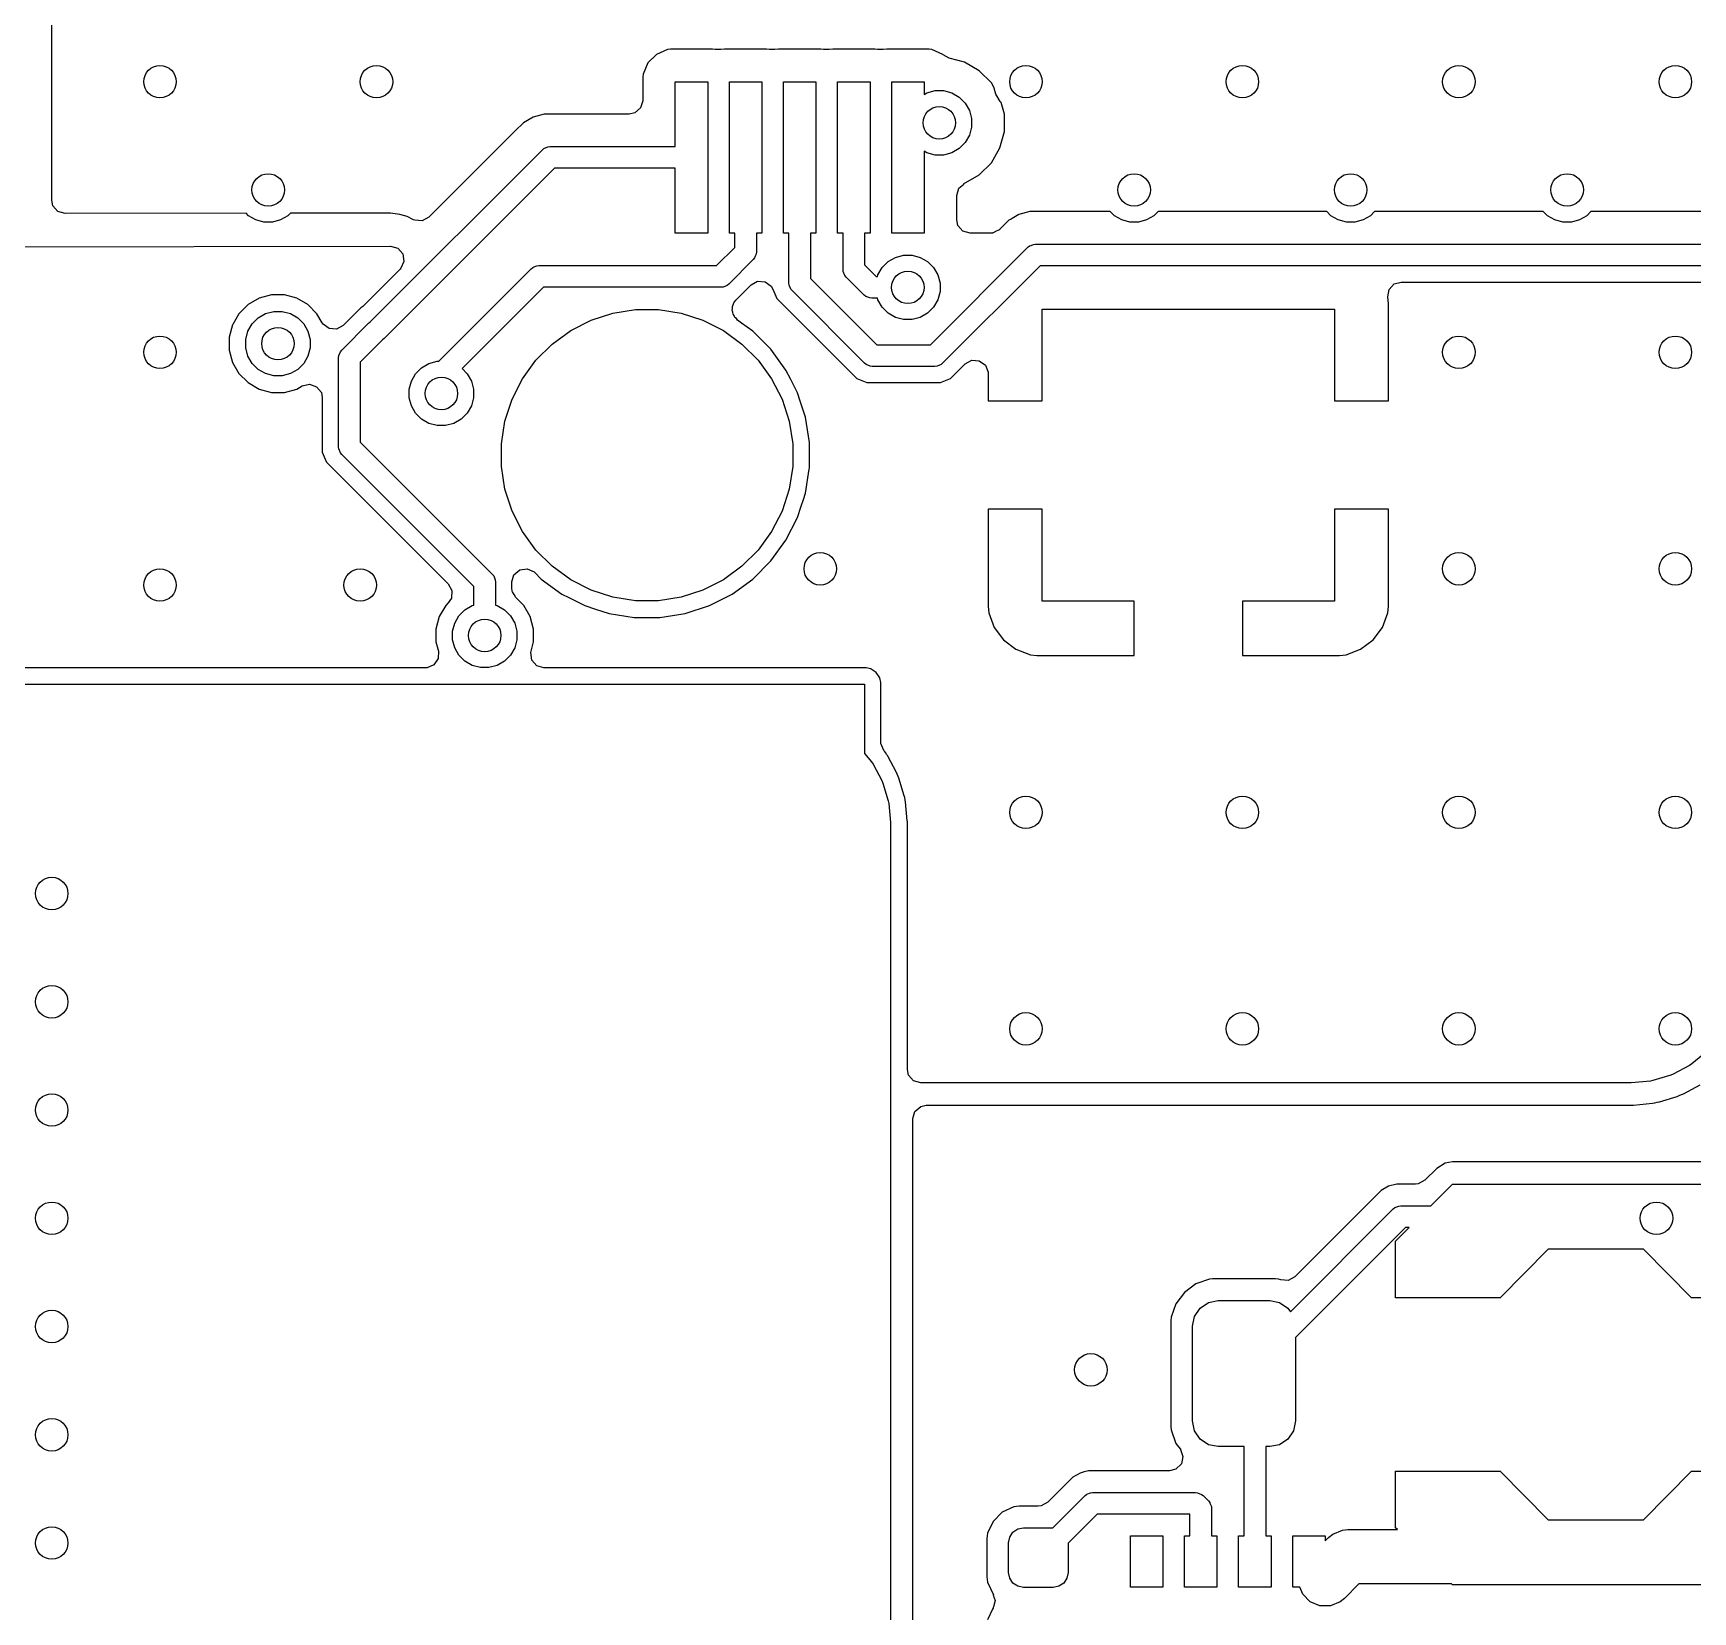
# Model space of a CAD drawing. Extents: x 2.65 to 6.49, y -4.64 to -1.62.
# Drawn here: x 4.993 to 5.597, y -3.962 to -3.388 of the extents above; entities that cross this region are included whole.
import ezdxf

# ---------------------------------------------------------------- set-up
doc = ezdxf.new("R2010")
doc.units = 0
doc.header["$MEASUREMENT"] = 0
doc.layers.add('BLACK', color=7, linetype='CONTINUOUS')

msp = doc.modelspace()

# ---------------------------------------------------------------- linework, layer by layer
at = {"layer": 'BLACK', "linetype": 'CONTINUOUS'}
for p, q in [((5, -3.44859), (5, -3.11426)), ((5.21997, -3.39558), (5.21684, -3.39871)), ((5.22402, -3.3938), (5.21997, -3.39558)), ((5.225, -3.39368), (5.22402, -3.3938)), ((5.22402, -3.3938), (5.22402, -3.3938)), ((5.22501, -3.39368), (5.225, -3.39368)), ((5.24035, -3.39368), (5.22501, -3.39368)), ((5.24134, -3.3938), (5.24035, -3.39368)), ((5.2417, -3.39384), (5.24134, -3.3938)), ((5.24171, -3.39377), (5.2417, -3.39384)), ((5.24333, -3.39377), (5.24171, -3.39377)), ((5.24334, -3.39384), (5.24333, -3.39377)), ((5.24469, -3.39368), (5.24334, -3.39384)), ((5.26003, -3.39368), (5.24469, -3.39368)), ((5.24469, -3.39368), (5.24469, -3.39368)), ((5.26102, -3.3938), (5.26003, -3.39368)), ((5.26139, -3.39384), (5.26102, -3.3938)), ((5.2614, -3.39377), (5.26139, -3.39384)), ((5.26301, -3.39377), (5.2614, -3.39377)), ((5.26302, -3.39384), (5.26301, -3.39377)), ((5.26437, -3.39368), (5.26302, -3.39384)), ((5.26438, -3.39368), (5.26437, -3.39368)), ((5.27972, -3.39368), (5.26438, -3.39368)), ((5.28071, -3.3938), (5.27972, -3.39368)), ((5.28107, -3.39384), (5.28071, -3.3938)), ((5.28108, -3.39377), (5.28107, -3.39384)), ((5.2827, -3.39377), (5.28108, -3.39377)), ((5.28271, -3.39384), (5.2827, -3.39377)), ((5.28406, -3.39368), (5.28271, -3.39384)), ((5.2994, -3.39368), (5.28406, -3.39368)), ((5.28406, -3.39368), (5.28406, -3.39368)), ((5.30039, -3.3938), (5.2994, -3.39368)), ((5.30076, -3.39384), (5.30039, -3.3938)), ((5.30077, -3.39377), (5.30076, -3.39384)), ((5.30238, -3.39377), (5.30077, -3.39377)), ((5.30239, -3.39384), (5.30238, -3.39377)), ((5.30374, -3.39368), (5.30239, -3.39384)), ((5.30375, -3.39368), (5.30374, -3.39368)), ((5.31909, -3.39368), (5.30375, -3.39368)), ((5.32008, -3.3938), (5.31909, -3.39368)), ((5.32412, -3.39558), (5.32008, -3.3938)), ((5.32424, -3.3957), (5.32412, -3.39558)), ((5.32643, -3.39696), (5.32424, -3.3957)), ((5.33196, -3.39844), (5.32643, -3.39696)), ((5.33735, -3.40155), (5.33196, -3.39844)), ((5.33196, -3.39844), (5.33196, -3.39844)), ((5.33196, -3.39844), (5.33196, -3.39844)), ((5.21506, -3.40276), (5.21494, -3.40375)), ((5.21494, -3.40375), (5.21494, -3.41242)), ((5.21684, -3.39871), (5.21506, -3.40276)), ((5.21506, -3.40276), (5.21506, -3.40276)), ((5.34175, -3.40596), (5.33735, -3.40155)), ((5.33735, -3.40155), (5.33735, -3.40155)), ((5.22677, -3.42913), (5.22677, -3.40551)), ((5.22677, -3.40551), (5.23858, -3.40551)), ((5.23858, -3.40551), (5.23858, -3.46063)), ((5.24646, -3.46063), (5.24646, -3.40551)), ((5.24646, -3.40551), (5.25827, -3.40551)), ((5.25827, -3.40551), (5.25827, -3.46063)), ((5.26614, -3.46063), (5.26614, -3.40551)), ((5.26614, -3.40551), (5.27795, -3.40551)), ((5.27795, -3.40551), (5.27795, -3.46063)), ((5.28583, -3.46063), (5.28583, -3.40551)), ((5.28583, -3.40551), (5.29764, -3.40551)), ((5.29764, -3.40551), (5.29764, -3.46063)), ((5.30551, -3.46063), (5.30551, -3.40551)), ((5.30551, -3.40551), (5.31732, -3.40551)), ((5.31732, -3.40551), (5.31732, -3.41013)), ((5.31732, -3.41013), (5.31831, -3.40956)), ((5.31831, -3.40956), (5.32129, -3.40876)), ((5.32129, -3.40876), (5.32438, -3.40876)), ((5.32438, -3.40876), (5.32735, -3.40956)), ((5.32735, -3.40956), (5.33002, -3.4111)), ((5.34252, -3.40728), (5.34175, -3.40596)), ((5.34175, -3.40596), (5.34175, -3.40596)), ((5.34282, -3.40781), (5.34252, -3.40728)), ((5.34342, -3.41003), (5.34282, -3.40781)), ((5.34496, -3.4127), (5.34342, -3.41003)), ((5.21417, -3.41506), (5.21209, -3.41686)), ((5.21494, -3.41242), (5.21417, -3.41506)), ((5.33002, -3.4111), (5.3322, -3.41328)), ((5.3322, -3.41328), (5.33375, -3.41595)), ((5.33375, -3.41595), (5.33454, -3.41893)), ((5.34533, -3.41307), (5.34496, -3.4127)), ((5.34648, -3.41736), (5.34533, -3.41307)), ((5.17154, -3.42045), (5.1686, -3.42339)), ((5.17513, -3.41838), (5.17154, -3.42045)), ((5.17647, -3.41802), (5.17513, -3.41838)), ((5.17914, -3.4173), (5.17647, -3.41802)), ((5.1833, -3.4173), (5.17914, -3.4173)), ((5.18359, -3.4173), (5.1833, -3.4173)), ((5.1836, -3.4173), (5.18359, -3.4173)), ((5.21006, -3.4173), (5.1836, -3.4173)), ((5.21209, -3.41686), (5.21006, -3.4173)), ((5.33454, -3.42201), (5.33375, -3.42499)), ((5.33454, -3.41893), (5.33454, -3.42201)), ((5.34648, -3.42358), (5.34648, -3.41736)), ((5.1686, -3.42339), (5.13719, -3.4548)), ((5.3322, -3.42766), (5.33002, -3.42984)), ((5.33375, -3.42499), (5.3322, -3.42766)), ((5.34487, -3.4296), (5.34648, -3.42358)), ((5.11582, -3.4929), (5.17844, -3.43029)), ((5.17844, -3.43029), (5.17903, -3.4298)), ((5.17903, -3.4298), (5.18045, -3.42921)), ((5.18045, -3.42921), (5.18122, -3.42913)), ((5.18122, -3.42913), (5.22677, -3.42913)), ((5.31831, -3.43138), (5.31732, -3.43081)), ((5.31732, -3.43081), (5.31732, -3.46063)), ((5.32129, -3.43218), (5.31831, -3.43138)), ((5.32438, -3.43218), (5.32129, -3.43218)), ((5.32735, -3.43138), (5.32438, -3.43218)), ((5.33002, -3.42984), (5.32735, -3.43138)), ((5.34175, -3.43499), (5.34487, -3.4296)), ((5.18285, -3.43701), (5.12089, -3.49896)), ((5.22677, -3.43701), (5.18285, -3.43701)), ((5.22677, -3.46063), (5.22677, -3.43701)), ((5.33168, -3.44266), (5.33735, -3.43939)), ((5.33735, -3.43939), (5.34175, -3.43499)), ((5.33735, -3.43939), (5.33735, -3.43939)), ((5.33735, -3.43939), (5.33735, -3.43939)), ((5.32915, -3.44693), (5.32993, -3.44429)), ((5.32993, -3.44429), (5.33172, -3.44273)), ((5.33172, -3.44273), (5.33168, -3.44266)), ((5.00044, -3.45062), (5, -3.44859)), ((5.00225, -3.4527), (5.00044, -3.45062)), ((5.00489, -3.45347), (5.00225, -3.4527)), ((5.32915, -3.45575), (5.32915, -3.44693)), ((5.35576, -3.45278), (5.35175, -3.45385)), ((5.38503, -3.45278), (5.35576, -3.45278)), ((5.38651, -3.45425), (5.38503, -3.45278)), ((5.40237, -3.45278), (5.40089, -3.45425)), ((5.46377, -3.45278), (5.40237, -3.45278)), ((5.46525, -3.45425), (5.46377, -3.45278)), ((5.48111, -3.45278), (5.47963, -3.45425)), ((5.54251, -3.45278), (5.48111, -3.45278)), ((5.54399, -3.45425), (5.54251, -3.45278)), ((5.55985, -3.45278), (5.55837, -3.45425)), ((5.64682, -3.45278), (5.55985, -3.45278)), ((5.07067, -3.45337), (5.00489, -3.45347)), ((5.07155, -3.45425), (5.07067, -3.45337)), ((5.07422, -3.45579), (5.07155, -3.45425)), ((5.0772, -3.45659), (5.07422, -3.45579)), ((5.08028, -3.45659), (5.0772, -3.45659)), ((5.08326, -3.45579), (5.08028, -3.45659)), ((5.08593, -3.45425), (5.08326, -3.45579)), ((5.08684, -3.45335), (5.08593, -3.45425)), ((5.12227, -3.45329), (5.08684, -3.45335)), ((5.12321, -3.45329), (5.12227, -3.45329)), ((5.1266, -3.45377), (5.12321, -3.45329)), ((5.12321, -3.45329), (5.12321, -3.45329)), ((5.12924, -3.45455), (5.1266, -3.45377)), ((5.13153, -3.45571), (5.12924, -3.45455)), ((5.13203, -3.45592), (5.13153, -3.45571)), ((5.13477, -3.45612), (5.13203, -3.45592)), ((5.13719, -3.4548), (5.13477, -3.45612)), ((5.32959, -3.45778), (5.32915, -3.45575)), ((5.3314, -3.45985), (5.32959, -3.45778)), ((5.34815, -3.45593), (5.34478, -3.4593)), ((5.34891, -3.45549), (5.34815, -3.45593)), ((5.34934, -3.45524), (5.34891, -3.45549)), ((5.35175, -3.45385), (5.34934, -3.45524)), ((5.34934, -3.45524), (5.34934, -3.45524)), ((5.35175, -3.45385), (5.35175, -3.45385)), ((5.38918, -3.45579), (5.38651, -3.45425)), ((5.39216, -3.45659), (5.38918, -3.45579)), ((5.39524, -3.45659), (5.39216, -3.45659)), ((5.39822, -3.45579), (5.39524, -3.45659)), ((5.40089, -3.45425), (5.39822, -3.45579)), ((5.46792, -3.45579), (5.46525, -3.45425)), ((5.4709, -3.45659), (5.46792, -3.45579)), ((5.47398, -3.45659), (5.4709, -3.45659)), ((5.47696, -3.45579), (5.47398, -3.45659)), ((5.47963, -3.45425), (5.47696, -3.45579)), ((5.54666, -3.45579), (5.54399, -3.45425)), ((5.54964, -3.45659), (5.54666, -3.45579)), ((5.55272, -3.45659), (5.54964, -3.45659)), ((5.5557, -3.45579), (5.55272, -3.45659)), ((5.55837, -3.45425), (5.5557, -3.45579)), ((5.23858, -3.46063), (5.22677, -3.46063)), ((5.24843, -3.46063), (5.24646, -3.46063)), ((5.24843, -3.4658), (5.24843, -3.46063)), ((5.25827, -3.46063), (5.2563, -3.46063)), ((5.2563, -3.46063), (5.2563, -3.46744)), ((5.26811, -3.46063), (5.26614, -3.46063)), ((5.26811, -3.47874), (5.26811, -3.46063)), ((5.27795, -3.46063), (5.27598, -3.46063)), ((5.27598, -3.46063), (5.27598, -3.47711)), ((5.2878, -3.46063), (5.28583, -3.46063)), ((5.2878, -3.47378), (5.2878, -3.46063)), ((5.29764, -3.46063), (5.29567, -3.46063)), ((5.29567, -3.46063), (5.29567, -3.47215)), ((5.31732, -3.46063), (5.30551, -3.46063)), ((5.33404, -3.46063), (5.3314, -3.45985)), ((5.34143, -3.46063), (5.33404, -3.46063)), ((5.34209, -3.46056), (5.34143, -3.46063)), ((5.34219, -3.46057), (5.34209, -3.46056)), ((5.34225, -3.46054), (5.34219, -3.46057)), ((5.34246, -3.46052), (5.34225, -3.46054)), ((5.34355, -3.45992), (5.34246, -3.46052)), ((5.34467, -3.4594), (5.34355, -3.45992)), ((5.34478, -3.4593), (5.34467, -3.4594)), ((5.35621, -3.46504), (5.35707, -3.46468)), ((5.35707, -3.46468), (5.35783, -3.46461)), ((5.35783, -3.46461), (5.65975, -3.46461)), ((4.77542, -3.46583), (5.12323, -3.46532)), ((5.12323, -3.46532), (5.12587, -3.46609)), ((5.12587, -3.46609), (5.12768, -3.46817)), ((5.12807, -3.47089), (5.12693, -3.47339)), ((5.12768, -3.46817), (5.12807, -3.47089)), ((5.24183, -3.4724), (5.24843, -3.4658)), ((5.25515, -3.47022), (5.24624, -3.47912)), ((5.25564, -3.46962), (5.25515, -3.47022)), ((5.25589, -3.46901), (5.25564, -3.46962)), ((5.25622, -3.4682), (5.25589, -3.46901)), ((5.2563, -3.46744), (5.25622, -3.4682)), ((5.30418, -3.47094), (5.30685, -3.4694)), ((5.30685, -3.4694), (5.30982, -3.46861)), ((5.30982, -3.46861), (5.31291, -3.46861)), ((5.31291, -3.46861), (5.31589, -3.4694)), ((5.31589, -3.4694), (5.31856, -3.47094)), ((5.31963, -3.50118), (5.35505, -3.46576)), ((5.35505, -3.46576), (5.35565, -3.46527)), ((5.35565, -3.46527), (5.35621, -3.46504)), ((5.12669, -3.47365), (5.1131, -3.48724)), ((5.12693, -3.47339), (5.12669, -3.47365)), ((5.14079, -3.50719), (5.17442, -3.47355)), ((5.17442, -3.47355), (5.17502, -3.47307)), ((5.17502, -3.47307), (5.17576, -3.47276)), ((5.17576, -3.47276), (5.17644, -3.47248)), ((5.17644, -3.47248), (5.1772, -3.4724)), ((5.1772, -3.4724), (5.24183, -3.4724)), ((5.28787, -3.47455), (5.2878, -3.47378)), ((5.28846, -3.47596), (5.28787, -3.47455)), ((5.28895, -3.47656), (5.28846, -3.47596)), ((5.29549, -3.4831), (5.28895, -3.47656)), ((5.29567, -3.47215), (5.2999, -3.47638)), ((5.2999, -3.47638), (5.3003, -3.47638)), ((5.3003, -3.47638), (5.30045, -3.4758)), ((5.30045, -3.4758), (5.302, -3.47312)), ((5.302, -3.47312), (5.30418, -3.47094)), ((5.31856, -3.47094), (5.32074, -3.47312)), ((5.32074, -3.47312), (5.32228, -3.4758)), ((5.32228, -3.4758), (5.32308, -3.47877)), ((5.35947, -3.47248), (5.32404, -3.5079)), ((5.66138, -3.47248), (5.35947, -3.47248)), ((5.17884, -3.48028), (5.14925, -3.50986)), ((5.24346, -3.48028), (5.17884, -3.48028)), ((5.24423, -3.4802), (5.24346, -3.48028)), ((5.24565, -3.47961), (5.24423, -3.4802)), ((5.24624, -3.47912), (5.24565, -3.47961)), ((5.24905, -3.4847), (5.25434, -3.4794)), ((5.25434, -3.4794), (5.25676, -3.47809)), ((5.25676, -3.47809), (5.2595, -3.47828)), ((5.2595, -3.47828), (5.2617, -3.47993)), ((5.2617, -3.47993), (5.2623, -3.48099)), ((5.2623, -3.48099), (5.26369, -3.48433)), ((5.26819, -3.47951), (5.26811, -3.47874)), ((5.26877, -3.48093), (5.26819, -3.47951)), ((5.26926, -3.48152), (5.26877, -3.48093)), ((5.29564, -3.5079), (5.26926, -3.48152)), ((5.27598, -3.47711), (5.30006, -3.50118)), ((5.32308, -3.48186), (5.32228, -3.48483)), ((5.32308, -3.47877), (5.32308, -3.48186)), ((5.48595, -3.48381), (5.48644, -3.4811)), ((5.48644, -3.4811), (5.48831, -3.47909)), ((5.48831, -3.47909), (5.49081, -3.47841)), ((5.49081, -3.47841), (5.6199, -3.47841)), ((5.07139, -3.48659), (5.06809, -3.4899)), ((5.07544, -3.48426), (5.07139, -3.48659)), ((5.07139, -3.48659), (5.07139, -3.48659)), ((5.07995, -3.48305), (5.07544, -3.48426)), ((5.07544, -3.48426), (5.07544, -3.48426)), ((5.07544, -3.48426), (5.07544, -3.48426)), ((5.08462, -3.48305), (5.07995, -3.48305)), ((5.08913, -3.48426), (5.08462, -3.48305)), ((5.09317, -3.48659), (5.08913, -3.48426)), ((5.09648, -3.4899), (5.09317, -3.48659)), ((5.09317, -3.48659), (5.09317, -3.48659)), ((5.11245, -3.48778), (5.10605, -3.49418)), ((5.1131, -3.48724), (5.11245, -3.48778)), ((5.20413, -3.48966), (5.21237, -3.48835)), ((5.21237, -3.48835), (5.22071, -3.48835)), ((5.22071, -3.48835), (5.22894, -3.48966)), ((5.24748, -3.48865), (5.24762, -3.488)), ((5.24773, -3.48934), (5.24748, -3.48865)), ((5.24756, -3.48733), (5.24791, -3.48668)), ((5.24762, -3.488), (5.24756, -3.48733)), ((5.24791, -3.48668), (5.24806, -3.48596)), ((5.24806, -3.48596), (5.24882, -3.48495)), ((5.24882, -3.48495), (5.24885, -3.4849)), ((5.24885, -3.4849), (5.24889, -3.48485)), ((5.24889, -3.48485), (5.24905, -3.4847)), ((5.24905, -3.4847), (5.24905, -3.4847)), ((5.26369, -3.48433), (5.29006, -3.5107)), ((5.29608, -3.48359), (5.29549, -3.4831)), ((5.2975, -3.48418), (5.29608, -3.48359)), ((5.29827, -3.48425), (5.2975, -3.48418)), ((5.3003, -3.48425), (5.29827, -3.48425)), ((5.30045, -3.48483), (5.3003, -3.48425)), ((5.302, -3.48751), (5.30045, -3.48483)), ((5.30418, -3.48969), (5.302, -3.48751)), ((5.32074, -3.48751), (5.31856, -3.48969)), ((5.32228, -3.48483), (5.32074, -3.48751)), ((5.36024, -3.52165), (5.36024, -3.48819)), ((5.36024, -3.48819), (5.46654, -3.48819)), ((5.46654, -3.48819), (5.46654, -3.52165)), ((5.48622, -3.48631), (5.48595, -3.48381)), ((5.48622, -3.52165), (5.48622, -3.48631)), ((5.48622, -3.48631), (5.48622, -3.48631)), ((5.06576, -3.49394), (5.06455, -3.49845)), ((5.06581, -3.49384), (5.06576, -3.49394)), ((5.06809, -3.4899), (5.06581, -3.49384)), ((5.06809, -3.4899), (5.06809, -3.4899)), ((5.07137, -3.49627), (5.07291, -3.4936)), ((5.07291, -3.4936), (5.07509, -3.49142)), ((5.07509, -3.49142), (5.07776, -3.48988)), ((5.07776, -3.48988), (5.08074, -3.48908)), ((5.08074, -3.48908), (5.08383, -3.48908)), ((5.08383, -3.48908), (5.0868, -3.48988)), ((5.0868, -3.48988), (5.08947, -3.49142)), ((5.08947, -3.49142), (5.09165, -3.4936)), ((5.09165, -3.4936), (5.0932, -3.49627)), ((5.09837, -3.49317), (5.09648, -3.4899)), ((5.09648, -3.4899), (5.09648, -3.4899)), ((5.09869, -3.49365), (5.09837, -3.49317)), ((5.10089, -3.4953), (5.09869, -3.49365)), ((5.10605, -3.49418), (5.10363, -3.4955)), ((5.10548, -3.50312), (5.11521, -3.4934)), ((5.11521, -3.4934), (5.11581, -3.49291)), ((5.11581, -3.49291), (5.11582, -3.4929)), ((5.18876, -3.49602), (5.1962, -3.49223)), ((5.1962, -3.49223), (5.20413, -3.48966)), ((5.22894, -3.48966), (5.23687, -3.49223)), ((5.23687, -3.49223), (5.24431, -3.49602)), ((5.2478, -3.49007), (5.24773, -3.48934)), ((5.24821, -3.4906), (5.2478, -3.49007)), ((5.24844, -3.49123), (5.24821, -3.4906)), ((5.24903, -3.49167), (5.24844, -3.49123)), ((5.24948, -3.49225), (5.24903, -3.49167)), ((5.25094, -3.49331), (5.24948, -3.49225)), ((5.25502, -3.49628), (5.25094, -3.49331)), ((5.30685, -3.49123), (5.30418, -3.48969)), ((5.30982, -3.49202), (5.30685, -3.49123)), ((5.31291, -3.49202), (5.30982, -3.49202)), ((5.31589, -3.49123), (5.31291, -3.49202)), ((5.31856, -3.48969), (5.31589, -3.49123)), ((5.06455, -3.49845), (5.06455, -3.50312)), ((5.07057, -3.49925), (5.07137, -3.49627)), ((5.07057, -3.50233), (5.07057, -3.49925)), ((5.0932, -3.49627), (5.09399, -3.49925)), ((5.09399, -3.49925), (5.09399, -3.50233)), ((5.10363, -3.4955), (5.10089, -3.4953)), ((5.12028, -3.49946), (5.1122, -3.50754)), ((5.1203, -3.49945), (5.12028, -3.49946)), ((5.12089, -3.49896), (5.1203, -3.49945)), ((5.17612, -3.50682), (5.18202, -3.50092)), ((5.18202, -3.50092), (5.18876, -3.49602)), ((5.24431, -3.49602), (5.25105, -3.50092)), ((5.25105, -3.50092), (5.25695, -3.50682)), ((5.2616, -3.50285), (5.25502, -3.49628)), ((5.06455, -3.50312), (5.06576, -3.50763)), ((5.07137, -3.50531), (5.07057, -3.50233)), ((5.07291, -3.50798), (5.07137, -3.50531)), ((5.0932, -3.50531), (5.09165, -3.50798)), ((5.09399, -3.50233), (5.0932, -3.50531)), ((5.10433, -3.50591), (5.10441, -3.50514)), ((5.10433, -3.53827), (5.10433, -3.50591)), ((5.10441, -3.50514), (5.10499, -3.50372)), ((5.10499, -3.50372), (5.10548, -3.50312)), ((5.17122, -3.51357), (5.17612, -3.50682)), ((5.25695, -3.50682), (5.26185, -3.51357)), ((5.26706, -3.51038), (5.2616, -3.50285)), ((5.30006, -3.50118), (5.31963, -3.50118)), ((5.33222, -3.50811), (5.33463, -3.50679)), ((5.33463, -3.50679), (5.33738, -3.50699)), ((5.33738, -3.50699), (5.33958, -3.50863)), ((5.06576, -3.50763), (5.06809, -3.51168)), ((5.06809, -3.51168), (5.07139, -3.51498)), ((5.07509, -3.51016), (5.07291, -3.50798)), ((5.07776, -3.5117), (5.07509, -3.51016)), ((5.08074, -3.5125), (5.07776, -3.5117)), ((5.08383, -3.5125), (5.08074, -3.5125)), ((5.0868, -3.5117), (5.08383, -3.5125)), ((5.08947, -3.51016), (5.0868, -3.5117)), ((5.09165, -3.50798), (5.08947, -3.51016)), ((5.1122, -3.50754), (5.1122, -3.53664)), ((5.13082, -3.51438), (5.13236, -3.51171)), ((5.13236, -3.51171), (5.13454, -3.50953)), ((5.13454, -3.50953), (5.13721, -3.50799)), ((5.13721, -3.50799), (5.14019, -3.50719)), ((5.14019, -3.50719), (5.14079, -3.50719)), ((5.14925, -3.50986), (5.1511, -3.51171)), ((5.1511, -3.51171), (5.15264, -3.51438)), ((5.26881, -3.51382), (5.26706, -3.51038)), ((5.29006, -3.5107), (5.29284, -3.51348)), ((5.29624, -3.50839), (5.29564, -3.5079)), ((5.29766, -3.50898), (5.29624, -3.50839)), ((5.29843, -3.50906), (5.29766, -3.50898)), ((5.32126, -3.50906), (5.29843, -3.50906)), ((5.32203, -3.50898), (5.32126, -3.50906)), ((5.32345, -3.50839), (5.32203, -3.50898)), ((5.32404, -3.5079), (5.32345, -3.50839)), ((5.32685, -3.51348), (5.33222, -3.50811)), ((5.33958, -3.50863), (5.34054, -3.51121)), ((5.34054, -3.51121), (5.34055, -3.51156)), ((5.34055, -3.51156), (5.34055, -3.52165)), ((5.07139, -3.51498), (5.07544, -3.51731)), ((5.07544, -3.51731), (5.07995, -3.51852)), ((5.07995, -3.51852), (5.07995, -3.51852)), ((5.07995, -3.51852), (5.08462, -3.51852)), ((5.08462, -3.51852), (5.08913, -3.51731)), ((5.08462, -3.51852), (5.08462, -3.51852)), ((5.08913, -3.51731), (5.09108, -3.51619)), ((5.08913, -3.51731), (5.08913, -3.51731)), ((5.08913, -3.51731), (5.08913, -3.51731)), ((5.08913, -3.51731), (5.08913, -3.51731)), ((5.09108, -3.51619), (5.09376, -3.51554)), ((5.09376, -3.51554), (5.09636, -3.51644)), ((5.09636, -3.51644), (5.09806, -3.5186)), ((5.09806, -3.5186), (5.09841, -3.52041)), ((5.13002, -3.51736), (5.13082, -3.51438)), ((5.13002, -3.52044), (5.13002, -3.51736)), ((5.15264, -3.51438), (5.15344, -3.51736)), ((5.15344, -3.51736), (5.15344, -3.52044)), ((5.16743, -3.521), (5.17122, -3.51357)), ((5.26185, -3.51357), (5.26564, -3.521)), ((5.27128, -3.51866), (5.26881, -3.51382)), ((5.27226, -3.52166), (5.27128, -3.51866)), ((5.27128, -3.51866), (5.27128, -3.51866)), ((5.27128, -3.51866), (5.27128, -3.51866)), ((5.29284, -3.51348), (5.29646, -3.51498)), ((5.29646, -3.51498), (5.29646, -3.51498)), ((5.29646, -3.51498), (5.32322, -3.51498)), ((5.32322, -3.51498), (5.32685, -3.51348)), ((5.32322, -3.51498), (5.32322, -3.51498)), ((5.09841, -3.52041), (5.09841, -3.54024)), ((5.13082, -3.52342), (5.13002, -3.52044)), ((5.13236, -3.52609), (5.13082, -3.52342)), ((5.15264, -3.52342), (5.1511, -3.52609)), ((5.15344, -3.52044), (5.15264, -3.52342)), ((5.16485, -3.52893), (5.16743, -3.521)), ((5.26564, -3.521), (5.26822, -3.52893)), ((5.27416, -3.52751), (5.27226, -3.52166)), ((5.34055, -3.52165), (5.36024, -3.52165)), ((5.46654, -3.52165), (5.48622, -3.52165)), ((5.13454, -3.52827), (5.13236, -3.52609)), ((5.13721, -3.52981), (5.13454, -3.52827)), ((5.14019, -3.53061), (5.13721, -3.52981)), ((5.14327, -3.53061), (5.14019, -3.53061)), ((5.14625, -3.52981), (5.14327, -3.53061)), ((5.14892, -3.52827), (5.14625, -3.52981)), ((5.1511, -3.52609), (5.14892, -3.52827)), ((5.16355, -3.53717), (5.16485, -3.52893)), ((5.26822, -3.52893), (5.26952, -3.53717)), ((5.27561, -3.53669), (5.27416, -3.52751)), ((5.1122, -3.53664), (5.16026, -3.5847)), ((5.16355, -3.54551), (5.16355, -3.53717)), ((5.26952, -3.53717), (5.26952, -3.54551)), ((5.27561, -3.54599), (5.27561, -3.53669)), ((5.09841, -3.54024), (5.09945, -3.54276)), ((5.09945, -3.54276), (5.09991, -3.54386)), ((5.10441, -3.53904), (5.10433, -3.53827)), ((5.10499, -3.54046), (5.10441, -3.53904)), ((5.10548, -3.54106), (5.10499, -3.54046)), ((5.15354, -3.58912), (5.10548, -3.54106)), ((5.09991, -3.54386), (5.1235, -3.56746)), ((5.16485, -3.55375), (5.16355, -3.54551)), ((5.26952, -3.54551), (5.26822, -3.55375)), ((5.27416, -3.55517), (5.27553, -3.54648)), ((5.27553, -3.54648), (5.27561, -3.54599)), ((5.16743, -3.56168), (5.16485, -3.55375)), ((5.26822, -3.55375), (5.26564, -3.56168)), ((5.2734, -3.55749), (5.27416, -3.55517)), ((5.27416, -3.55517), (5.27416, -3.55517)), ((5.27416, -3.55517), (5.27416, -3.55517)), ((5.27128, -3.56402), (5.27263, -3.55988)), ((5.27263, -3.55988), (5.2734, -3.55749)), ((5.2734, -3.55749), (5.2734, -3.55749)), ((5.34055, -3.56102), (5.34055, -3.59637)), ((5.36024, -3.56102), (5.34055, -3.56102)), ((5.36024, -3.59449), (5.36024, -3.56102)), ((5.48622, -3.56102), (5.46654, -3.56102)), ((5.46654, -3.56102), (5.46654, -3.59449)), ((5.48622, -3.59637), (5.48622, -3.56102)), ((5.1235, -3.56746), (5.14423, -3.58819)), ((5.17122, -3.56911), (5.16743, -3.56168)), ((5.26564, -3.56168), (5.26185, -3.56911)), ((5.26706, -3.5723), (5.27128, -3.56402)), ((5.17612, -3.57586), (5.17122, -3.56911)), ((5.26185, -3.56911), (5.25695, -3.57586)), ((5.2616, -3.57982), (5.26706, -3.5723)), ((5.18202, -3.58175), (5.17612, -3.57586)), ((5.25695, -3.57586), (5.25105, -3.58175)), ((5.16026, -3.5847), (5.16075, -3.5853)), ((5.16075, -3.5853), (5.16134, -3.58672)), ((5.16734, -3.58748), (5.16812, -3.58484)), ((5.16812, -3.58484), (5.1702, -3.58304)), ((5.1702, -3.58304), (5.17292, -3.58264)), ((5.17292, -3.58264), (5.17542, -3.58379)), ((5.17542, -3.58379), (5.17568, -3.58402)), ((5.17568, -3.58402), (5.17805, -3.5864)), ((5.18876, -3.58666), (5.18202, -3.58175)), ((5.25105, -3.58175), (5.24431, -3.58666)), ((5.25502, -3.5864), (5.2616, -3.57982)), ((5.14423, -3.58819), (5.14555, -3.5906)), ((5.14555, -3.5906), (5.14536, -3.59335)), ((5.15354, -3.59586), (5.15354, -3.58912)), ((5.16134, -3.58672), (5.16142, -3.58749)), ((5.16142, -3.58749), (5.16142, -3.59586)), ((5.16734, -3.58969), (5.16734, -3.58748)), ((5.16745, -3.59072), (5.16734, -3.58969)), ((5.16751, -3.59082), (5.16745, -3.59072)), ((5.16754, -3.59106), (5.16751, -3.59082)), ((5.16819, -3.59208), (5.16754, -3.59106)), ((5.17805, -3.5864), (5.18557, -3.59186)), ((5.1962, -3.59044), (5.18876, -3.58666)), ((5.20413, -3.59302), (5.1962, -3.59044)), ((5.23687, -3.59044), (5.22894, -3.59302)), ((5.24431, -3.58666), (5.23687, -3.59044)), ((5.2475, -3.59186), (5.25502, -3.5864)), ((5.14329, -3.59604), (5.14095, -3.60008)), ((5.14423, -3.59509), (5.14329, -3.59604)), ((5.14536, -3.59335), (5.14423, -3.59509)), ((5.14811, -3.59974), (5.15029, -3.59756)), ((5.15029, -3.59756), (5.15296, -3.59602)), ((5.15296, -3.59602), (5.15354, -3.59586)), ((5.16142, -3.59586), (5.162, -3.59602)), ((5.162, -3.59602), (5.16467, -3.59756)), ((5.16467, -3.59756), (5.16685, -3.59974)), ((5.16877, -3.59314), (5.16819, -3.59208)), ((5.17167, -3.59604), (5.16877, -3.59314)), ((5.17401, -3.60008), (5.17167, -3.59604)), ((5.18557, -3.59186), (5.18807, -3.59314)), ((5.18807, -3.59314), (5.19386, -3.59609)), ((5.19386, -3.59609), (5.19386, -3.59609)), ((5.19386, -3.59609), (5.19386, -3.59609)), ((5.19386, -3.59609), (5.19783, -3.59738)), ((5.19783, -3.59738), (5.2027, -3.59896)), ((5.21237, -3.59432), (5.20413, -3.59302)), ((5.22071, -3.59432), (5.21237, -3.59432)), ((5.22894, -3.59302), (5.22071, -3.59432)), ((5.23037, -3.59896), (5.23921, -3.59609)), ((5.23921, -3.59609), (5.2475, -3.59186)), ((5.34055, -3.59637), (5.3408, -3.59872)), ((5.3937, -3.59449), (5.36024, -3.59449)), ((5.3937, -3.61417), (5.3937, -3.59449)), ((5.46654, -3.59449), (5.43307, -3.59449)), ((5.43307, -3.59449), (5.43307, -3.61417)), ((5.48597, -3.59872), (5.48622, -3.59637)), ((5.48622, -3.59637), (5.48622, -3.59637)), ((5.14095, -3.60008), (5.13974, -3.60459)), ((5.14577, -3.60539), (5.14657, -3.60241)), ((5.14657, -3.60241), (5.14811, -3.59974)), ((5.16685, -3.59974), (5.16839, -3.60241)), ((5.16839, -3.60241), (5.16919, -3.60539)), ((5.17522, -3.60459), (5.17401, -3.60008)), ((5.2027, -3.59896), (5.21189, -3.60041)), ((5.21189, -3.60041), (5.21189, -3.60041)), ((5.21189, -3.60041), (5.22118, -3.60041)), ((5.22118, -3.60041), (5.23037, -3.59896)), ((5.3408, -3.59872), (5.3408, -3.59872)), ((5.3408, -3.59872), (5.34278, -3.60402)), ((5.48399, -3.60402), (5.48597, -3.59872)), ((5.48597, -3.59872), (5.48597, -3.59872)), ((5.13974, -3.60459), (5.13974, -3.60926)), ((5.13974, -3.60926), (5.14063, -3.61258)), ((5.14577, -3.60847), (5.14577, -3.60539)), ((5.14657, -3.61145), (5.14577, -3.60847)), ((5.16919, -3.60847), (5.16839, -3.61145)), ((5.16919, -3.60539), (5.16919, -3.60847)), ((5.17433, -3.61258), (5.17522, -3.60926)), ((5.17522, -3.60926), (5.17522, -3.60459)), ((5.34278, -3.60402), (5.34278, -3.60402)), ((5.34278, -3.60402), (5.34617, -3.60855)), ((5.34617, -3.60855), (5.34617, -3.60855)), ((5.34617, -3.60855), (5.3507, -3.61194)), ((5.47607, -3.61194), (5.4806, -3.60855)), ((5.4806, -3.60855), (5.48399, -3.60402)), ((5.4806, -3.60855), (5.4806, -3.60855)), ((5.48399, -3.60402), (5.48399, -3.60402)), ((5.14057, -3.61533), (5.13902, -3.6176)), ((5.14063, -3.61258), (5.14057, -3.61533)), ((5.14811, -3.61412), (5.14657, -3.61145)), ((5.15029, -3.6163), (5.14811, -3.61412)), ((5.16685, -3.61412), (5.16467, -3.6163)), ((5.16839, -3.61145), (5.16685, -3.61412)), ((5.17421, -3.61314), (5.17433, -3.61258)), ((5.1746, -3.61587), (5.17421, -3.61314)), ((5.3507, -3.61194), (5.35071, -3.61194)), ((5.35071, -3.61194), (5.35601, -3.61392)), ((5.35601, -3.61392), (5.35601, -3.61392)), ((5.35601, -3.61392), (5.35835, -3.61417)), ((5.35835, -3.61417), (5.35835, -3.61417)), ((5.35835, -3.61417), (5.3937, -3.61417)), ((5.43307, -3.61417), (5.46842, -3.61417)), ((5.46842, -3.61417), (5.47076, -3.61392)), ((5.46842, -3.61417), (5.46842, -3.61417)), ((5.47076, -3.61392), (5.47607, -3.61194)), ((5.47076, -3.61392), (5.47076, -3.61392)), ((5.47607, -3.61194), (5.47607, -3.61194)), ((5.13592, -3.61872), (4.94003, -3.61872)), ((5.1365, -3.61869), (5.13592, -3.61872)), ((5.13902, -3.6176), (5.1365, -3.61869)), ((5.15296, -3.61784), (5.15029, -3.6163)), ((5.15594, -3.61864), (5.15296, -3.61784)), ((5.15902, -3.61864), (5.15594, -3.61864)), ((5.162, -3.61784), (5.15902, -3.61864)), ((5.16467, -3.6163), (5.162, -3.61784)), ((5.17641, -3.61795), (5.1746, -3.61587)), ((5.17904, -3.61872), (5.17641, -3.61795)), ((5.29619, -3.61872), (5.17904, -3.61872)), ((5.29792, -3.61906), (5.29619, -3.61872)), ((5.29619, -3.61872), (5.29619, -3.61872)), ((5.29806, -3.61916), (5.29792, -3.61906)), ((5.29792, -3.61906), (5.29792, -3.61906)), ((5.29988, -3.62037), (5.29806, -3.61916)), ((5.30119, -3.62233), (5.29988, -3.62037)), ((4.94061, -3.62465), (5.29561, -3.62465)), ((5.29561, -3.62465), (5.29561, -3.64982)), ((5.30154, -3.62406), (5.30119, -3.62233)), ((5.30119, -3.62233), (5.30119, -3.62233)), ((5.30119, -3.62233), (5.30119, -3.62233)), ((5.30154, -3.64565), (5.30154, -3.62406)), ((5.30157, -3.64621), (5.30154, -3.64565)), ((5.29561, -3.64982), (5.29818, -3.65295)), ((5.30264, -3.64874), (5.30157, -3.64621)), ((5.30291, -3.64907), (5.30264, -3.64874)), ((5.30327, -3.64955), (5.30291, -3.64907)), ((5.30291, -3.64907), (5.30291, -3.64907)), ((5.30291, -3.64907), (5.30291, -3.64907)), ((5.3038, -3.65035), (5.30327, -3.64955)), ((5.30393, -3.65057), (5.3038, -3.65035)), ((5.30411, -3.65086), (5.30393, -3.65057)), ((5.30729, -3.65682), (5.30411, -3.65086)), ((5.29818, -3.65295), (5.29871, -3.65375)), ((5.29871, -3.65375), (5.30189, -3.65971)), ((5.30755, -3.65736), (5.30729, -3.65682)), ((5.30729, -3.65682), (5.30729, -3.65682)), ((5.30792, -3.65825), (5.30755, -3.65736)), ((5.30189, -3.65971), (5.30226, -3.66059)), ((5.30226, -3.66059), (5.30422, -3.66706)), ((5.30812, -3.65881), (5.30792, -3.65825)), ((5.31008, -3.66528), (5.30812, -3.65881)), ((5.30422, -3.66706), (5.30441, -3.66799)), ((5.30441, -3.66799), (5.30509, -3.67496)), ((5.31023, -3.66586), (5.31008, -3.66528)), ((5.31041, -3.6668), (5.31023, -3.66586)), ((5.3105, -3.66739), (5.31041, -3.6668)), ((5.31119, -3.67436), (5.3105, -3.66739)), ((5.30509, -3.67496), (5.30512, -3.67544)), ((5.30512, -3.67544), (5.30512, -4.01945)), ((5.31121, -3.67466), (5.31119, -3.67436)), ((5.31123, -3.67514), (5.31121, -3.67466)), ((5.31124, -3.67544), (5.31123, -3.67514)), ((5.31124, -3.7648), (5.31124, -3.67544)), ((5.31124, -3.67544), (5.31124, -3.67544)), ((5.6019, -3.75831), (5.59649, -3.76274)), ((5.31168, -3.76683), (5.31124, -3.7648)), ((5.58973, -3.76646), (5.58885, -3.76683)), ((5.59569, -3.76328), (5.58973, -3.76646)), ((5.59649, -3.76274), (5.59569, -3.76328)), ((5.31348, -3.76891), (5.31168, -3.76683)), ((5.31612, -3.76969), (5.31348, -3.76891)), ((5.574, -3.76969), (5.31612, -3.76969)), ((5.57448, -3.76966), (5.574, -3.76969)), ((5.58145, -3.76898), (5.57448, -3.76966)), ((5.58238, -3.76879), (5.58145, -3.76898)), ((5.58885, -3.76683), (5.58238, -3.76879)), ((5.59355, -3.7736), (5.59951, -3.77041)), ((5.31398, -3.78002), (5.31606, -3.77822)), ((5.31606, -3.77822), (5.31809, -3.77778)), ((5.31809, -3.77778), (5.574, -3.77778)), ((5.574, -3.77778), (5.5744, -3.77777)), ((5.574, -3.77778), (5.574, -3.77778)), ((5.5744, -3.77777), (5.57488, -3.77774)), ((5.57488, -3.77774), (5.57527, -3.77771)), ((5.57488, -3.77774), (5.57488, -3.77774)), ((5.57488, -3.77774), (5.57488, -3.77774)), ((5.57527, -3.77771), (5.57528, -3.77771)), ((5.57528, -3.77771), (5.58224, -3.77703)), ((5.57528, -3.77771), (5.57528, -3.77771)), ((5.58224, -3.77703), (5.58302, -3.77691)), ((5.58302, -3.77691), (5.58396, -3.77672)), ((5.58396, -3.77672), (5.58458, -3.77657)), ((5.58458, -3.77657), (5.58473, -3.77653)), ((5.58473, -3.77653), (5.5912, -3.77457)), ((5.58473, -3.77653), (5.58473, -3.77653)), ((5.58473, -3.77653), (5.58473, -3.77653)), ((5.5912, -3.77457), (5.59195, -3.7743)), ((5.59195, -3.7743), (5.59283, -3.77394)), ((5.59283, -3.77394), (5.59355, -3.7736)), ((5.31321, -3.78266), (5.31398, -3.78002)), ((5.31321, -4.01945), (5.31321, -3.78266)), ((5.50373, -3.80078), (5.49946, -3.80505)), ((5.50678, -3.79886), (5.50373, -3.80078)), ((5.50945, -3.79841), (5.50678, -3.79886)), ((5.50678, -3.79886), (5.50678, -3.79886)), ((5.61378, -3.79841), (5.50945, -3.79841)), ((5.48348, -3.80884), (5.45215, -3.84017)), ((5.48618, -3.80728), (5.48348, -3.80884)), ((5.48348, -3.80884), (5.48348, -3.80884)), ((5.48919, -3.80648), (5.48618, -3.80728)), ((5.496, -3.80648), (5.48919, -3.80648)), ((5.49704, -3.80636), (5.496, -3.80648)), ((5.49946, -3.80505), (5.49704, -3.80636)), ((5.50157, -3.81437), (5.50945, -3.8065)), ((5.50945, -3.8065), (5.61378, -3.8065)), ((5.48856, -3.81503), (5.48998, -3.81445)), ((5.48998, -3.81445), (5.49075, -3.81437)), ((5.49075, -3.81437), (5.50157, -3.81437)), ((5.45055, -3.85294), (5.48796, -3.81552)), ((5.48796, -3.81552), (5.48856, -3.81503)), ((5.49238, -3.82224), (5.45236, -3.86226)), ((5.48878, -3.82717), (5.4937, -3.82224)), ((5.4937, -3.82224), (5.49238, -3.82224)), ((5.48878, -3.84783), (5.48878, -3.82717)), ((5.54427, -3.83012), (5.52677, -3.84783)), ((5.57896, -3.83012), (5.54427, -3.83012)), ((5.59646, -3.84783), (5.57896, -3.83012)), ((5.41616, -3.84275), (5.41198, -3.84584)), ((5.42107, -3.84103), (5.41616, -3.84275)), ((5.42223, -3.84093), (5.42107, -3.84103)), ((5.44509, -3.84093), (5.42223, -3.84093)), ((5.42223, -3.84093), (5.42223, -3.84093)), ((5.44625, -3.84103), (5.44509, -3.84093)), ((5.44509, -3.84093), (5.44509, -3.84093)), ((5.44709, -3.84133), (5.44625, -3.84103)), ((5.44625, -3.84103), (5.44625, -3.84103)), ((5.44625, -3.84103), (5.44625, -3.84103)), ((5.44974, -3.84149), (5.44709, -3.84133)), ((5.45215, -3.84017), (5.44974, -3.84149)), ((5.40889, -3.85002), (5.40718, -3.85493)), ((5.41198, -3.84584), (5.40889, -3.85002)), ((5.41198, -3.84584), (5.41198, -3.84584)), ((5.4177, -3.85156), (5.42073, -3.84953)), ((5.42073, -3.84953), (5.42431, -3.84882)), ((5.42431, -3.84882), (5.44301, -3.84882)), ((5.44301, -3.84882), (5.44659, -3.84953)), ((5.44659, -3.84953), (5.44962, -3.85156)), ((5.52677, -3.84783), (5.48878, -3.84783)), ((5.63445, -3.84783), (5.59646, -3.84783)), ((5.40718, -3.85493), (5.40707, -3.85609)), ((5.40707, -3.85609), (5.40707, -3.8947)), ((5.41496, -3.85817), (5.41567, -3.85459)), ((5.41567, -3.85459), (5.4177, -3.85156)), ((5.44962, -3.85156), (5.45055, -3.85294)), ((5.41496, -3.89262), (5.41496, -3.85817)), ((5.45236, -3.86226), (5.45236, -3.89262)), ((5.41567, -3.8962), (5.41496, -3.89262)), ((5.45236, -3.89262), (5.45165, -3.8962)), ((5.40707, -3.8947), (5.40718, -3.89586)), ((5.40718, -3.89586), (5.40889, -3.90077)), ((5.4177, -3.89923), (5.41567, -3.8962)), ((5.42073, -3.90126), (5.4177, -3.89923)), ((5.44962, -3.89923), (5.44659, -3.90126)), ((5.45165, -3.8962), (5.44962, -3.89923)), ((5.40889, -3.90077), (5.40979, -3.90198)), ((5.40979, -3.90198), (5.4105, -3.90294)), ((5.4105, -3.90294), (5.41052, -3.90297)), ((5.41052, -3.90297), (5.41146, -3.90555)), ((5.42431, -3.90197), (5.42073, -3.90126)), ((5.43366, -3.90197), (5.42431, -3.90197)), ((5.43366, -3.93443), (5.43366, -3.90197)), ((5.44301, -3.90197), (5.44154, -3.90197)), ((5.44154, -3.90197), (5.44154, -3.93443)), ((5.44659, -3.90126), (5.44301, -3.90197)), ((5.37554, -3.91115), (5.37404, -3.91155)), ((5.37704, -3.91075), (5.37554, -3.91115)), ((5.40659, -3.91075), (5.37704, -3.91075)), ((5.4089, -3.91017), (5.40659, -3.91075)), ((5.41086, -3.90823), (5.4089, -3.91017)), ((5.41146, -3.90555), (5.41086, -3.90823)), ((5.48878, -3.9315), (5.48878, -3.91083)), ((5.48878, -3.91083), (5.52677, -3.91083)), ((5.52677, -3.91083), (5.54427, -3.92854)), ((5.57896, -3.92854), (5.59646, -3.91083)), ((5.59646, -3.91083), (5.63445, -3.91083)), ((5.37134, -3.91311), (5.36228, -3.92217)), ((5.37404, -3.91155), (5.37134, -3.91311)), ((5.37134, -3.91311), (5.37134, -3.91311)), ((5.37404, -3.91155), (5.37404, -3.91155)), ((5.35189, -3.9236), (5.34995, -3.92386)), ((5.35883, -3.9236), (5.35189, -3.9236)), ((5.35986, -3.92349), (5.35883, -3.9236)), ((5.36228, -3.92217), (5.35986, -3.92349)), ((5.36412, -3.9315), (5.37582, -3.91979)), ((5.37582, -3.91979), (5.37642, -3.91931)), ((5.37642, -3.91931), (5.3765, -3.91927)), ((5.3765, -3.91927), (5.37783, -3.91872)), ((5.37783, -3.91872), (5.3786, -3.91864)), ((5.3786, -3.91864), (5.41598, -3.91864)), ((5.41598, -3.91864), (5.41675, -3.91872)), ((5.41675, -3.91872), (5.41817, -3.91931)), ((5.41817, -3.91931), (5.41877, -3.91979)), ((5.41877, -3.91979), (5.4207, -3.92172)), ((5.4207, -3.92172), (5.42119, -3.92232)), ((5.42119, -3.92232), (5.42126, -3.92249)), ((5.42126, -3.92249), (5.42177, -3.92374)), ((5.34238, -3.92916), (5.34039, -3.93341)), ((5.34569, -3.92584), (5.34238, -3.92916)), ((5.34995, -3.92386), (5.34569, -3.92584)), ((5.34995, -3.92386), (5.34995, -3.92386)), ((5.38023, -3.92652), (5.36969, -3.93706)), ((5.41398, -3.92652), (5.38023, -3.92652)), ((5.41398, -3.93443), (5.41398, -3.92652)), ((5.42177, -3.92374), (5.42185, -3.92451)), ((5.42185, -3.92451), (5.42185, -3.93443)), ((5.54427, -3.92854), (5.57896, -3.92854)), ((5.34039, -3.93341), (5.34014, -3.93535)), ((5.34014, -3.93535), (5.34014, -3.93535)), ((5.34014, -3.93535), (5.34014, -3.9493)), ((5.34803, -3.93691), (5.34844, -3.93484)), ((5.34844, -3.93484), (5.34962, -3.93308)), ((5.34962, -3.93308), (5.35137, -3.93191)), ((5.35137, -3.93191), (5.35344, -3.9315)), ((5.35344, -3.9315), (5.36412, -3.9315)), ((5.39232, -3.95313), (5.39232, -3.93443)), ((5.39232, -3.93443), (5.40413, -3.93443)), ((5.40413, -3.93443), (5.40413, -3.95313)), ((5.41201, -3.95313), (5.41201, -3.93443)), ((5.41201, -3.93443), (5.41398, -3.93443)), ((5.42185, -3.93443), (5.42382, -3.93443)), ((5.42382, -3.93443), (5.42382, -3.95313)), ((5.43169, -3.95313), (5.43169, -3.93443)), ((5.43169, -3.93443), (5.43366, -3.93443)), ((5.44154, -3.93443), (5.4435, -3.93443)), ((5.4435, -3.93443), (5.4435, -3.95313)), ((5.45138, -3.95313), (5.45138, -3.93443)), ((5.45138, -3.93443), (5.46319, -3.93443)), ((5.46319, -3.93443), (5.46319, -3.93628)), ((5.46319, -3.93628), (5.46443, -3.93504)), ((5.46443, -3.93504), (5.46592, -3.93381)), ((5.46592, -3.93381), (5.46947, -3.93234)), ((5.46592, -3.93381), (5.46592, -3.93381)), ((5.46947, -3.93234), (5.47139, -3.93215)), ((5.47139, -3.93215), (5.48944, -3.93215)), ((5.48944, -3.93215), (5.48878, -3.9315)), ((5.34803, -3.94774), (5.34803, -3.93691)), ((5.36969, -3.93706), (5.36969, -3.94774)), ((5.34844, -3.94981), (5.34803, -3.94774)), ((5.36969, -3.94774), (5.36927, -3.94981)), ((5.34014, -3.9493), (5.34039, -3.95123)), ((5.34039, -3.95123), (5.34039, -3.95123)), ((5.34039, -3.95123), (5.34256, -3.95587)), ((5.34962, -3.95156), (5.34844, -3.94981)), ((5.35137, -3.95274), (5.34962, -3.95156)), ((5.35344, -3.95315), (5.35137, -3.95274)), ((5.36427, -3.95315), (5.35344, -3.95315)), ((5.36634, -3.95274), (5.36427, -3.95315)), ((5.3681, -3.95156), (5.36634, -3.95274)), ((5.36927, -3.94981), (5.3681, -3.95156)), ((5.40413, -3.95313), (5.39232, -3.95313)), ((5.42382, -3.95313), (5.41201, -3.95313)), ((5.4435, -3.95313), (5.43169, -3.95313)), ((5.45396, -3.95313), (5.45138, -3.95313)), ((5.45501, -3.95567), (5.45396, -3.95313)), ((5.47547, -3.95184), (5.47015, -3.95716)), ((5.50912, -3.95184), (5.47547, -3.95184)), ((5.50945, -3.95217), (5.50912, -3.95184)), ((5.61378, -3.95217), (5.50945, -3.95217)), ((5.34256, -3.95587), (5.34245, -3.95593)), ((5.34245, -3.95593), (5.3431, -3.95788)), ((5.3431, -3.95788), (5.34251, -3.96025)), ((5.45772, -3.95838), (5.45501, -3.95567)), ((5.46127, -3.95985), (5.45772, -3.95838)), ((5.46866, -3.95838), (5.46511, -3.95985)), ((5.47015, -3.95716), (5.46866, -3.95838)), ((5.34218, -3.96107), (5.34039, -3.96491)), ((5.34238, -3.96066), (5.34218, -3.96107)), ((5.34241, -3.96058), (5.34238, -3.96066)), ((5.34238, -3.96066), (5.34238, -3.96066)), ((5.34243, -3.96055), (5.34241, -3.96058)), ((5.34244, -3.96051), (5.34243, -3.96055)), ((5.34256, -3.96027), (5.34244, -3.96051)), ((5.34251, -3.96025), (5.34256, -3.96027)), ((5.46511, -3.95985), (5.46127, -3.95985))]:
    msp.add_line(p, q, dxfattribs=at)
at = {"layer": 'BLACK'}
for centre in [(5.03937, -3.40551), (5.11811, -3.40551), (5.35433, -3.40551), (5.43307, -3.40551), (5.51181, -3.40551), (5.59055, -3.40551), (5.32283, -3.42047), (5.07874, -3.44488), (5.3937, -3.44488), (5.47244, -3.44488), (5.55118, -3.44488), (5.31137, -3.48032), (5.08228, -3.50079), (5.03937, -3.50394), (5.51181, -3.50394), (5.59055, -3.50394), (5.14173, -3.5189), (5.27953, -3.58268), (5.51181, -3.58268), (5.59055, -3.58268), (5.03937, -3.58858), (5.1122, -3.58858), (5.15748, -3.60693), (5.35433, -3.67126), (5.43307, -3.67126), (5.51181, -3.67126), (5.59055, -3.67126), (5, -3.70079), (5, -3.74016), (5.35433, -3.75), (5.43307, -3.75), (5.51181, -3.75), (5.59055, -3.75), (5, -3.77953), (5, -3.8189), (5.58366, -3.8189), (5, -3.85827), (5.37795, -3.87402), (5, -3.89764), (5, -3.93701)]:
    msp.add_circle(centre, 0.00591, dxfattribs=at)

doc.saveas('drawing.dxf')
